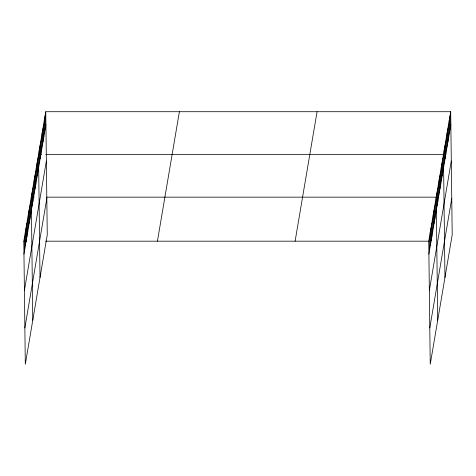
<?xml version="1.0" encoding="UTF-8"?>
<svg xmlns="http://www.w3.org/2000/svg" width="476" height="476" viewBox="0 0 476 476"><rect width="100%" height="100%" fill="white"/><g stroke="black" fill="none" stroke-linecap="round" stroke-linejoin="round"><path stroke-width="0.71" d="M45.761 111.717L47.261 234.823L25.305 364.283L23.8 241.183L45.761 111.717L450.695 111.717L452.2 234.817L430.239 364.283L428.739 241.177L450.695 111.717M23.961 254.13L45.916 124.664M24.401 290.479L46.362 161.019M24.859 327.934L46.821 198.468M157.431 241.183L179.387 111.717M295.108 241.183L317.07 111.717M428.894 254.125L450.855 124.658M429.34 290.473L451.296 161.013M429.798 327.928L451.754 198.462M41.418 154.444L38.514 154.444L40.014 277.544M45.773 154.444L443.448 154.438L444.953 277.538M34.171 197.165L31.267 197.165L32.773 320.265M46.517 197.165L436.2 197.159L437.706 320.265M23.8 241.183L26.704 241.183M45.589 241.183L428.739 241.177M449.969 115.989L450.129 128.931M449.249 120.261L449.403 133.203M448.523 124.534L448.678 137.475M447.797 128.806L447.958 141.747M447.071 133.078L447.232 146.019M446.345 137.35L446.506 150.291M445.625 141.622L445.78 154.563M444.899 145.894L445.054 158.841M444.173 150.166L444.334 163.113M442.728 158.71L442.882 171.657M442.002 162.982L442.156 175.93M441.276 167.255L441.436 180.202M440.55 171.527L440.711 184.474M439.824 175.799L439.985 188.746M439.104 180.071L439.259 193.018M438.378 184.343L438.533 197.29M437.652 188.615L437.813 201.562M436.926 192.887L437.087 205.834M435.457 201.562L435.617 214.509M434.707 205.965L434.868 218.912M433.963 210.368L434.124 223.309M433.219 214.771L433.374 227.712M432.47 219.168L432.63 232.115M431.726 223.571L431.881 236.518M430.976 227.974L431.137 240.921M430.233 232.377L430.387 245.319M429.483 236.78L429.644 249.721M45.036 115.989L45.19 128.936M44.31 120.267L44.47 133.209M43.584 124.539L43.744 137.481M42.858 128.812L43.018 141.753M42.138 133.084L42.293 146.025M41.412 137.356L41.567 150.297M40.686 141.628L40.847 154.569M39.96 145.9L40.121 158.841M39.234 150.172L39.395 163.113M37.788 158.716L37.943 171.657M37.063 162.988L37.223 175.936M36.337 167.26L36.497 180.208M35.617 171.533L35.771 184.48M34.891 175.805L35.045 188.752M34.165 180.077L34.326 193.024M33.439 184.349L33.6 197.296M32.713 188.621L32.874 201.568M31.993 192.893L32.148 205.84M30.518 201.568L30.678 214.515M29.774 205.971L29.928 218.912M29.024 210.374L29.185 223.315M28.28 214.771L28.435 227.718M27.531 219.174L27.691 232.121M26.787 223.577L26.942 236.524M26.037 227.98L26.198 240.921M25.293 232.383L25.454 245.324M24.544 236.78L24.704 249.727"/></g></svg>
